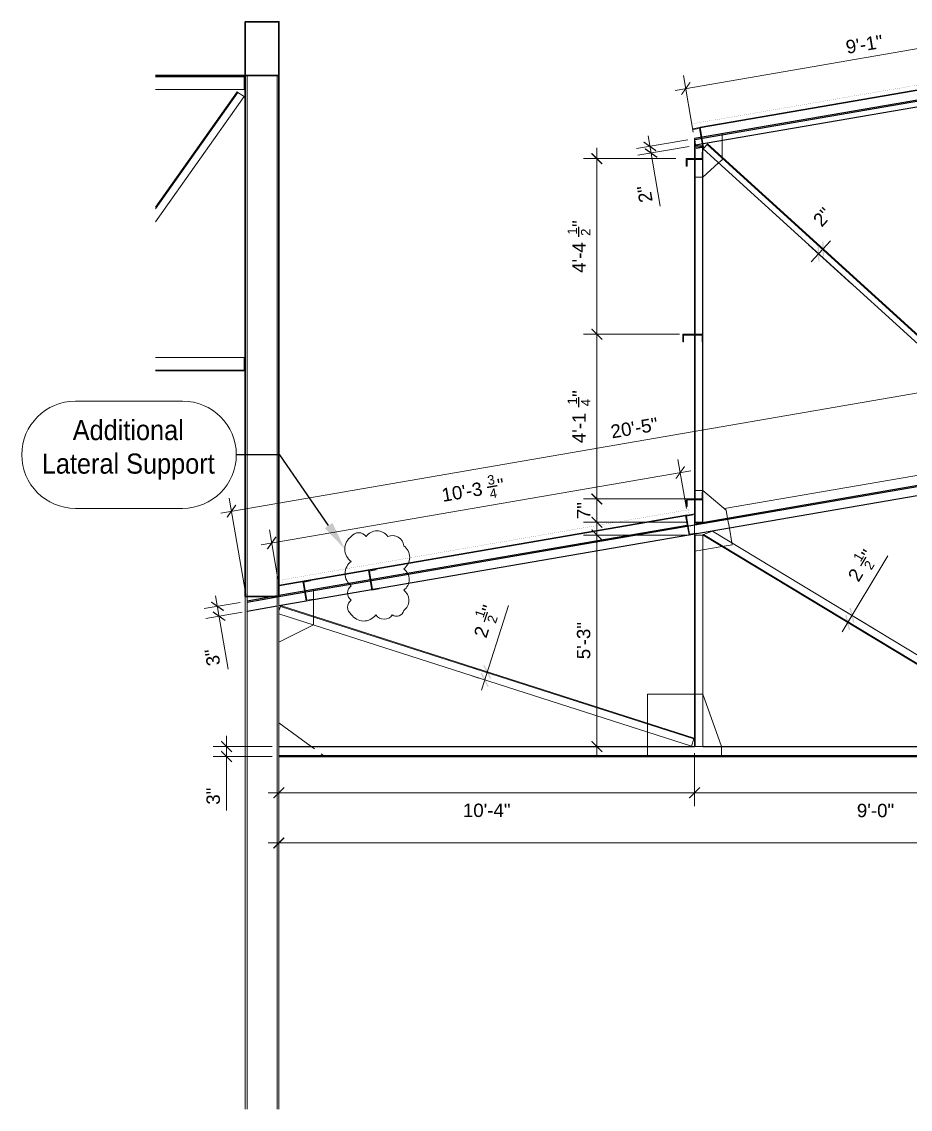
# Model space of a CAD drawing. Header units: inches. Extents: x -33163 to 19162, y -8858 to 30669.
# Drawn here: x -3423.9 to -3158.9, y -149.9 to 174.7 of the extents above; entities that cross this region are included whole.
import ezdxf
from ezdxf import colors
from ezdxf.entities.mleader import LeaderData, LeaderLine
from ezdxf.enums import TextEntityAlignment as Align
from ezdxf.math import Vec2, Vec3

# ---------------------------------------------------------------- set-up
doc = ezdxf.new("R2010")
doc.units = ezdxf.units.IN
doc.layers.get('0').update_dxf_attribs({"color": 9, "lineweight": 0})
for name, color, linetype, lineweight in [('12 - Steel', 11, 'Continuous', 15), ('CALLOUTS', 255, 'Continuous', 0), ('METAL-DECK', 12, 'Continuous', 0)]:
    doc.layers.add(name, color=color, linetype=linetype, lineweight=lineweight)
doc.layers.add('TRUSS_DIM', color=12, linetype='Continuous')
doc.layers.add('TRUSS_Geometry', color=12, linetype='Continuous')
doc.styles.add('arial', font='arial.ttf', dxfattribs={"width": 0.9})
doc.styles.add('PDF F1', font='arial.ttf')
doc.styles.get("Standard").update_dxf_attribs({"font": 'arial.ttf'})

# ---------------------------------------------------------------- blocks, each defined once
blk = doc.blocks.new('_TagSlot')
at = {"color": 0, "linetype": 'ByBlock', "lineweight": -2, "transparency": 16777216}
for p, q in [((-0.125, 0.125), (0.125, 0.125)), ((-0.125, -0.125), (0.125, -0.125))]:
    blk.add_line(p, q, dxfattribs=at)
for centre, start, end in [((-0.125, 0), 90, 270), ((0.125, 0), 270, 90)]:
    blk.add_arc(centre, 0.125, start, end, dxfattribs=at)
at = {"color": 0, "transparency": 16777216}
blk.add_attdef('TAGNUMBER', text='', height=0.09375, dxfattribs=at).set_placement((0, -0.046875), align=Align.CENTER)

msp = doc.modelspace()

# ---------------------------------------------------------------- linework, layer by layer
at = {"layer": '12 - Steel', "const_width": 0.03}
for points in [[(-3223.69876, 142.72048), (-3115.21638, 161.41097), (-3115.4699, 162.88939), (-3223.95228, 144.1989)], [(-3346.04539, 6.64051), (-3224.8204, 27.55595), (-3225.07393, 29.03437), (-3346.29892, 8.11892)]]:
    msp.add_lwpolyline(points, close=True, dxfattribs=at)
at = {"layer": 'CALLOUTS'}
msp.add_lwpolyline([(-3325.61976, 21.04201, 0.52056705), (-3325.61976, 13.59354, 0.52056705), (-3325.61976, 6.37152, 0.52056705), (-3325.61976, 2.05388, 0.52056705), (-3325.61976, -2.18636, 0.52056705), (-3318.32445, -2.35795, 0.52056705), (-3313.39009, -2.35795, 0.52056705), (-3309.99736, -1.05314, 0.52056705), (-3309.99736, 5.0353, 0.52056705), (-3309.99736, 11.37644, 0.52056705), (-3309.99736, 18.28363, 0.52056705), (-3314.67695, 21.04201, 0.52056705), (-3321.23221, 21.04201, 0.52056705)], format="xyb", close=True, dxfattribs=at)
at = {"layer": 'CALLOUTS', "lineweight": 18}
msp.add_lwpolyline([(-3320.52707, 10.95704), (-3319.4604, 5.03704), (-3317.27374, 5.41038), (-3317.32707, 5.67704), (-3319.3004, 5.30371), (-3320.20707, 10.74371), (-3318.23374, 11.06371), (-3318.28707, 11.33038)], close=True, dxfattribs=at)
at = {"layer": 'METAL-DECK', "lineweight": 30}
for points in [[(-3006.73875, 142.72048), (-3115.21874, 161.44049), (-3221.51207, 143.09381)], [(-3347.16539, 6.45384), (-3225.29873, 27.46718)]]:
    msp.add_lwpolyline(points, dxfattribs=at)
at = {"layer": 'TRUSS_DIM', "color": 251, "lineweight": 13, "true_color": 0x494949}
for points in [[(-3115.00544, 173.81382), (-3228.97875, 154.18716)], [(-3223.59207, 141.70717), (-3226.52542, 158.66718)], [(-3237.08539, 140.64048), (-3233.45873, 119.62718)], [(-3252.33873, 78.18716), (-3252.33873, 137.01382)], [(-3225.19208, 139.41384), (-3240.49872, 136.80052)], [(-3224.87206, 137.44049), (-3240.12539, 134.82717)], [(-3228.76541, 133.81382), (-3256.33873, 133.81382)], [(-3176.39208, 96.48049), (-3189.19208, 108.10716)], [(-3188.39208, 103.04051), (-3182.68541, 109.2805)], [(-3175.05874, 97.97382), (-3187.80541, 109.60049)], [(-3252.33873, 29.06716), (-3252.33873, 84.58718)], [(-3228.76541, 81.38715), (-3256.33873, 81.38715), (-3227.75206, 81.38715)], [(-3116.71206, 70.77383), (-3364.55207, 28.05381)], [(-3225.61872, 29.44049), (-3228.17874, 44.05381)], [(-3352.55207, 18.56049), (-3224.33873, 40.69383)], [(-3357.08539, 3.73383), (-3362.0454, 32.53384)], [(-3252.33873, 35.46718), (-3252.33873, 22.13385)], [(-3227.75206, 32.26715), (-3256.33873, 32.26715), (-3225.24539, 32.26715)], [(-3347.53872, 8.42715), (-3350.0454, 23.04051)], [(-3225.24539, 25.33384), (-3256.33873, 25.33384)], [(-3252.33873, -44.7995), (-3252.33873, 24.69383)], [(-3225.24539, 21.49384), (-3256.33873, 21.49384)], [(-3179.21874, -7.35952), (-3165.51211, 15.30715)], [(-3366.09874, 3.3605), (-3362.31208, -18.55951)], [(-3358.73875, 1.38715), (-3369.51207, -0.47951)], [(-3286.79206, -24.7995), (-3278.73875, 0.42715)], [(-3358.20539, -1.54616), (-3368.97875, -3.41282)], [(-3170.41877, -8.90619), (-3180.97875, -2.55951)], [(-3169.13874, -6.77285), (-3179.69876, -0.42617)], [(-3286.8454, -18.77285), (-3288.87206, -18.13283)], [(-3287.59207, -21.17283), (-3289.61872, -20.53282)], [(-3362.8454, -38.39951), (-3362.8454, -60.74615)], [(-3349.24539, -41.59951), (-3366.8454, -41.59951)], [(-3225.24539, -41.59951), (-3256.33873, -41.59951)], [(-3349.24539, -44.6395), (-3366.8454, -44.6395)], [(-3223.21874, -46.61285), (-3223.21874, -59.41282), (-3223.21874, -43.62616)], [(-3347.21874, -74.39951), (-3347.21874, -46.61285), (-3347.21874, -59.41282)], [(-3350.41873, -55.41282), (-3220.01874, -55.41282)], [(-3226.41873, -55.41282), (-3112.0187, -55.41282)], [(-3350.41873, -70.39951), (-2880.0187, -70.39951)]]:
    msp.add_lwpolyline(points, dxfattribs=at)
at = {"layer": 'TRUSS_DIM', "lineweight": 25, "transparency": 33554559}
for points in [[(-3224.65876, 156.69383), (-3227.27208, 152.96051), (-3224.39208, 156.48049), (-3227.0054, 152.80052)], [(-3238.47207, 138.61383), (-3234.79206, 136.00051), (-3238.31208, 138.93382), (-3234.57872, 136.3205)], [(-3234.25873, 134.34715), (-3237.93875, 136.96051), (-3234.47207, 134.02716), (-3238.15208, 136.64048)], [(-3250.63207, 132.3205), (-3253.83206, 135.52049), (-3250.89875, 132.05381), (-3254.09874, 135.25385)], [(-3257.99209, 113.49384), (-3257.56541, 113.49384), (-3257.99209, 110.40049), (-3257.56541, 110.40049)], [(-3185.93875, 103.14716), (-3186.15208, 107.68048), (-3186.31208, 103.14716), (-3186.52542, 107.68048)], [(-3185.13874, 109.12051), (-3184.9254, 104.64048), (-3184.76541, 109.17385), (-3184.60541, 104.64048)], [(-3254.09874, 82.88051), (-3250.89875, 79.68048), (-3253.83206, 83.14716), (-3250.63207, 79.94717)], [(-3250.63207, 79.94717), (-3253.83206, 83.14716), (-3250.89875, 79.68048), (-3254.09874, 82.88051)], [(-3257.99209, 62.72048), (-3257.56541, 62.72048), (-3257.99209, 59.57383), (-3257.56541, 59.57383)], [(-3228.65876, 38.18716), (-3226.0454, 41.86717), (-3228.9254, 38.40049), (-3226.31208, 42.08051)], [(-3285.08539, 35.46718), (-3281.99209, 36.05381), (-3285.19208, 35.89382), (-3282.0454, 36.42715)], [(-3254.09874, 33.70717), (-3250.89875, 30.50718), (-3253.83206, 33.97382), (-3250.63207, 30.77383)], [(-3254.09874, 33.70717), (-3250.89875, 30.50718), (-3253.83206, 33.97382), (-3250.63207, 30.77383)], [(-3360.23208, 30.56049), (-3362.8454, 26.88051), (-3359.91205, 30.34715), (-3362.52542, 26.66718)], [(-3250.63207, 23.84052), (-3253.83206, 27.04051), (-3250.89875, 23.57383), (-3254.09874, 26.77383)], [(-3250.63207, 20.05381), (-3253.83206, 23.25385), (-3250.89875, 19.78717), (-3254.09874, 22.98716)], [(-3348.23208, 21.06716), (-3350.8454, 17.38715), (-3347.91205, 20.85382), (-3350.52542, 17.17385)], [(-3173.51207, 12.1605), (-3171.91205, 14.82717), (-3173.83206, 12.37384), (-3172.23208, 15.04051)], [(-3367.53872, 1.38715), (-3363.80541, -1.22617), (-3367.32542, 1.65383), (-3363.59207, -0.90619)], [(-3363.11209, -3.89284), (-3366.79206, -1.27952), (-3363.32542, -4.15948), (-3367.0054, -1.59951)], [(-3285.77875, -4.47951), (-3284.81875, -1.54616), (-3286.15208, -4.37282), (-3285.19208, -1.43951)], [(-3176.81875, -6.77285), (-3177.8854, -2.39951), (-3177.19208, -6.87949), (-3178.25873, -2.45282)], [(-3176.97875, -0.31952), (-3175.91205, -4.69285), (-3176.60541, -0.21283), (-3175.53872, -4.6395)], [(-3286.25873, -17.43951), (-3284.17874, -21.43951), (-3285.93875, -17.27952), (-3283.85875, -21.27952)], [(-3284.60541, -23.6795), (-3286.68541, -19.62616), (-3284.9254, -23.8395), (-3287.0054, -19.8395)], [(-3364.55207, -40.15948), (-3361.35208, -43.35952), (-3364.33873, -39.89284), (-3361.13874, -43.09283)], [(-3254.09874, -40.15948), (-3250.89875, -43.35952), (-3253.83206, -39.89284), (-3250.63207, -43.09283)], [(-3361.13874, -46.07949), (-3364.33873, -42.87949), (-3361.35208, -46.34617), (-3364.55207, -43.14618)], [(-3345.77875, -53.70616), (-3348.97875, -56.90619), (-3345.51207, -53.91949), (-3348.71206, -57.11949)], [(-3224.71206, -57.11949), (-3221.51207, -53.91949), (-3224.97875, -56.90619), (-3221.77875, -53.70616)], [(-3221.77875, -53.70616), (-3224.97875, -56.90619), (-3221.51207, -53.91949), (-3224.71206, -57.11949)], [(-3345.77875, -68.69285), (-3348.97875, -71.89284), (-3345.51207, -68.95949), (-3348.71206, -72.15948)]]:
    msp.add_solid(points, dxfattribs=at)
at = {"layer": 'TRUSS_Geometry', "lineweight": 30}
msp.add_lwpolyline([(-3357.24539, 158.66718), (-3347.21874, 158.66718), (-3347.21874, 174.66718), (-3357.24539, 174.66718)], close=True, dxfattribs=at)
for points in [[(-3357.61872, 158.66718), (-3384.07209, 158.66718)], [(-3357.24539, 158.66718), (-3357.24539, 3.14716), (-3347.21874, 3.14716), (-3347.21874, 158.66718)]]:
    msp.add_lwpolyline(points, dxfattribs=at)
at = {"layer": 'TRUSS_Geometry', "lineweight": 13}
for points in [[(-3384.07209, 158.45384), (-3357.61872, 158.45384), (-3357.61872, 158.2405), (-3357.61872, 154.45384), (-3384.07209, 154.45384)], [(-3384.07209, 158.2405), (-3357.61872, 158.2405)], [(-3356.71206, 158.66718), (-3356.71206, -149.86615)], [(-3347.75206, 158.66718), (-3347.75206, -149.86615)], [(-3384.07209, 114.98716), (-3357.61872, 152.3205), (-3359.43207, 153.60049), (-3359.64541, 153.76048), (-3384.07209, 119.30715)], [(-3359.43207, 153.60049), (-3384.07209, 118.88051)], [(-3215.0054, 141.17385), (-3215.0054, 139.14716), (-3215.0054, 134.29384), (-3215.0054, 133.49384), (-3216.07209, 132.53384), (-3220.71206, 128.26715), (-3223.21874, 128.26715)], [(-3223.21874, 137.49384), (-3223.21874, 139.78717)], [(-3118.36538, 46.08051), (-3118.20539, 46.29384), (-3219.32542, 138.18716), (-3219.48542, 138.02716)], [(-3384.07209, 74.45384), (-3357.61872, 74.45384), (-3357.61872, 70.72048), (-3357.61872, 70.45384), (-3384.07209, 70.45384)], [(-3357.61872, 70.72048), (-3384.07209, 70.72048)], [(-3214.25873, 29.38715), (-3125.08543, 44.74717)], [(-3223.21874, 34.77383), (-3220.71206, 34.77383), (-3213.77875, 28.96051), (-3213.35208, 26.45384), (-3212.81875, 23.52049), (-3212.07209, 19.2005), (-3211.9654, 18.56049), (-3215.0054, 18.02716), (-3220.71206, 17.06716), (-3223.21874, 16.64048)], [(-3225.29873, 27.46718), (-3223.21874, 27.84052)], [(-3223.0054, -41.59951), (-3223.21874, -41.59951), (-3223.21874, 21.49384), (-3223.21874, 21.70717), (-3223.21874, 24.74717), (-3223.21874, 25.33384)], [(-3223.0054, 21.49384), (-3223.21874, 21.49384)], [(-3220.65876, 21.60049), (-3220.49872, 21.65383), (-3220.65876, 21.44049), (-3116.76537, -41.33282), (-3116.65876, -41.11949)], [(-3347.21874, -10.45282), (-3336.87206, -5.33282), (-3336.87206, -2.7195), (-3336.87206, 2.13385), (-3336.87206, 5.17385)], [(-3357.24539, 3.14716), (-3357.24539, -149.86615)], [(-3347.21874, 3.14716), (-3347.21874, -149.86615)], [(-3223.43207, -39.35952), (-3223.37873, -39.14618), (-3346.73875, 0.42715), (-3346.79206, 0.21385), (-3223.43207, -39.35952), (-3224.12539, -41.54616), (-3347.21874, -2.02618)], [(-3347.21874, -1.17283), (-3346.79206, 0.21385)], [(-3237.24539, -44.58616), (-3237.24539, -41.59951), (-3237.24539, -37.33282), (-3237.24539, -34.66616), (-3237.24539, -25.97284), (-3223.21874, -25.97284), (-3220.71206, -25.97284), (-3215.16539, -41.59951), (-3215.16539, -44.58616)], [(-3347.21874, -34.55951), (-3337.61872, -41.59951), (-3336.60541, -42.34617)], [(-3334.57872, -43.8395), (-3333.56541, -44.58616)]]:
    msp.add_lwpolyline(points, dxfattribs=at)
at = {"layer": 'TRUSS_Geometry', "lineweight": 25}
for points in [[(-3115.53872, 158.08051), (-3115.59211, 158.34715), (-3223.21874, 139.78717), (-3223.16539, 139.52049), (-3115.53872, 158.08051), (-3115.21874, 156.37384), (-3007.59211, 137.81382), (-3007.27204, 139.52049), (-3114.95205, 158.08051), (-3114.89875, 158.34715), (-3007.21874, 139.78717), (-3007.27204, 139.52049)], [(-3114.95205, 158.08051), (-3115.21874, 156.37384), (-3222.89875, 137.81382), (-3223.16539, 139.52049)], [(-3220.71206, 135.78717), (-3220.71206, 137.49384), (-3223.0054, 137.49384), (-3223.21874, 137.49384), (-3223.21874, 25.33384), (-3223.0054, 25.33384), (-3220.71206, 25.33384), (-3220.71206, 32.00051)], [(-3223.0054, 25.33384), (-3223.0054, 137.49384)], [(-3220.71206, 81.44049), (-3220.71206, 133.54718)], [(-3220.71206, 34.2405), (-3220.71206, 79.14716)], [(-3347.21874, 3.14716), (-3115.21874, 43.14716), (-2873.29873, 1.44049), (-2873.24543, 1.65383), (-3005.03205, 24.37384)], [(-3007.21874, 24.74717), (-3115.21874, 43.41384), (-3223.21874, 24.74717)], [(-3114.52538, 40.21385), (-3115.21874, 40.37384), (-3336.87206, 2.13385)], [(-3225.45873, 24.37384), (-3347.21874, 3.41384)], [(-3347.75206, 3.30715), (-3356.71206, 1.76048)], [(-3356.71206, 1.49384), (-3347.75206, 3.04051)], [(-3347.75206, 0.26715), (-3356.71206, -1.27952), (-3356.71206, -1.22617)], [(-3339.05874, 1.76048), (-3347.21874, 0.3205)], [(-3347.21874, -41.59951), (-3223.21874, -41.59951)], [(-3220.71206, -41.59951), (-3115.21874, -41.59951)], [(-2883.21874, -44.37282), (-3347.21874, -44.37282)], [(-3347.21874, -44.58616), (-2883.21874, -44.58616)]]:
    msp.add_lwpolyline(points, dxfattribs=at)
at = {"layer": 'TRUSS_Geometry', "lineweight": 18}
for points in [[(-3222.73875, 137.06716), (-3222.68541, 136.80052), (-3220.49872, 137.22715), (-3221.51207, 143.09381), (-3221.72541, 143.09381), (-3223.69876, 142.72048), (-3223.69876, 142.50718), (-3221.72541, 142.82717), (-3220.76541, 137.38715)], [(-3225.45873, 133.54718), (-3220.71206, 133.54718), (-3220.71206, 135.78717), (-3220.97875, 135.78717), (-3220.97875, 133.81382), (-3225.72541, 133.81382), (-3225.72541, 131.57383), (-3225.45873, 131.57383)], [(-3220.71206, 81.44049), (-3226.73875, 81.44049), (-3226.73875, 79.14716), (-3226.47207, 79.14716), (-3226.47207, 81.17385), (-3220.97875, 81.17385), (-3220.97875, 79.14716), (-3220.71206, 79.14716), (-3220.71206, 81.17385)], [(-3225.45873, 30.02716), (-3225.45873, 32.00051), (-3220.71206, 32.00051), (-3220.71206, 34.2405), (-3220.97875, 34.2405), (-3220.97875, 32.26715), (-3225.72541, 32.26715), (-3225.72541, 30.02716)], [(-3225.9404, 27.36929), (-3224.87373, 21.44929), (-3222.68707, 21.82262), (-3222.7404, 22.08929), (-3224.71373, 21.71595), (-3225.6204, 27.15595), (-3223.64707, 27.47595), (-3223.7004, 27.74262)], [(-3340.12539, 7.68048), (-3339.05873, 1.76048), (-3336.87206, 2.13382), (-3336.92539, 2.40048), (-3338.89873, 2.02715), (-3339.80539, 7.46715), (-3337.83206, 7.78715), (-3337.88539, 8.05382)]]:
    msp.add_lwpolyline(points, close=True, dxfattribs=at)
at = {"layer": 'TRUSS_Geometry', "lineweight": 13}
for points in [[(-3119.53872, 44.80052), (-3220.65876, 136.74717), (-3219.48542, 138.02716), (-3118.36538, 46.08051)], [(-3223.0054, -41.59951), (-3223.0054, 21.49384), (-3220.71206, 21.49384), (-3220.71206, -41.59951)], [(-3116.65876, -41.11949), (-3220.49872, 21.65383), (-3217.83206, 22.66718), (-3115.48542, -39.19948)]]:
    msp.add_lwpolyline(points, close=True, dxfattribs=at)

# ---------------------------------------------------------------- texts
at = {"layer": 'CALLOUTS', "insert": (-3364.65223, 55.80786), "char_height": 6, "width": 55.0286159, "attachment_point": 3, "style": 'arial'}
msp.add_mtext('\\pxqc;Additional Lateral Support', dxfattribs=at)
at = {"layer": 'TRUSS_DIM', "attachment_point": 4, "style": 'PDF F1'}
for s, insert, char_height, rotation in [('9\'-1"', (-3178.0464, 167.02125), 3.992388, 9.4131072), ('2"', (-3237.65187, 120.75046), 3.992388, 99.7001287), ('2"', (-3186.76398, 114.52585), 3.993286, 47.6000645), ('"', (-3257.67908, 113.43881), 3.99358, 90), ('1', (-3259.70897, 111.13977), 2.80324, 90), ('2', (-3255.7084, 110.76748), 2.80324, 90), ("4'-4", (-3257.67908, 99.73145), 3.993579, 90), ('1', (-3259.70897, 60.41971), 2.80324, 90), ('"', (-3257.67908, 62.71876), 3.99358, 90), ('4', (-3255.7084, 59.93914), 2.80324, 90), ("4'-1", (-3257.67908, 48.90463), 3.993579, 90), ('20\'-5"', (-3248.17693, 52.24887), 3.992388, 9.7001091), ('3', (-3284.9897, 37.76036), 2.80233, 9.6993946), ("10'-3", (-3298.6303, 33.3156), 3.992388, 9.7002236), ('"', (-3281.99139, 36.19581), 3.99239, 9.700272), ('4', (-3284.35068, 33.76052), 2.80233, 9.6991529), ('7"', (-3256.29106, 26.23813), 3.993579, 90), ('"', (-3172.01176, 14.86802), 3.99317, 58.8004095), ('1', (-3174.87973, 14.03133), 2.80292, 58.7990706), ('2', (-3171.68046, 11.58075), 2.80292, 58.7990706), ('2', (-3176.01273, 8.25501), 3.99317, 58.8007774), ('"', (-3284.93447, -1.53691), 3.99256, 72.2012126), ('1', (-3287.5445, -2.98774), 2.80243, 72.2002837), ('2', (-3283.86525, -4.64231), 2.80243, 72.2002837), ('2', (-3287.27985, -8.89737), 3.99256, 72.2009211), ('5\'-3"', (-3256.29106, -15.5753), 3.993579, 90), ('3"', (-3366.60998, -17.49385), 3.992388, 99.7001029), ('3"', (-3366.79898, -58.98844), 3.993579, 90)]:
    msp.add_mtext(s, dxfattribs=dict(at, insert=insert, char_height=char_height, rotation=rotation))
at = {"layer": 'TRUSS_DIM', "char_height": 3.997969, "attachment_point": 4, "style": 'PDF F1'}
for s, insert in [('10\'-4"', (-3292.33872, -60.68604)), ('9\'-0"', (-3174.79206, -60.73937))]:
    msp.add_mtext(s, dxfattribs=dict(at, insert=insert))

# ---------------------------------------------------------------- leaders
at = {"layer": 'CALLOUTS'}
ml = msp.add_multileader_block('Standard', dxfattribs=at)
ml.set_content('_TagSlot', color=256, scale=-128)
ml.set_attribute('TAGNUMBER', '', width=0)
ml.set_leader_properties()
ml.build(insert=Vec2(0, 0))
ml.multileader.update_dxf_attribs({"has_text_frame": 1, "dogleg_length": 0.20312, "arrow_head_size": 8.5, "scale": 64})
ctx = ml.context
ctx.base_point, ctx.scale, ctx.char_height, ctx.arrow_head_size, ctx.landing_gap_size, ctx.plane_origin = Vec3(-3423.93802, 45.44274), 64, 6, 8.5, 6, Vec3(-3323.65175, -22.36717)
ctx.text_align_type = 2
notes = []
notes.append((ctx, [(0, (1, 1, 0), (-3346.93802, 45.44274), (-1, 0), 13, [(0, [(-3327.55847, 17.31778)], 0, [])])]))
ctx.block.insert, ctx.block.scale = Vec3(-3391.93802, 45.44274), Vec3(-128, 128, 128)
for ctx, leaders in notes:
    for number, flags, end, landing, length, lines in leaders:
        leader = LeaderData()
        leader.index, (leader.has_last_leader_line, leader.has_dogleg_vector, leader.attachment_direction) = number, flags
        leader.last_leader_point, leader.dogleg_vector, leader.dogleg_length = Vec3(end), Vec3(landing), length
        for number, points, colour, breaks in lines:
            line = LeaderLine()
            line.index, line.vertices, line.color, line.breaks = number, Vec3.list(points), colors.encode_raw_color(colour), breaks
            leader.lines.append(line)
        ctx.leaders.append(leader)

doc.saveas('drawing.dxf')
